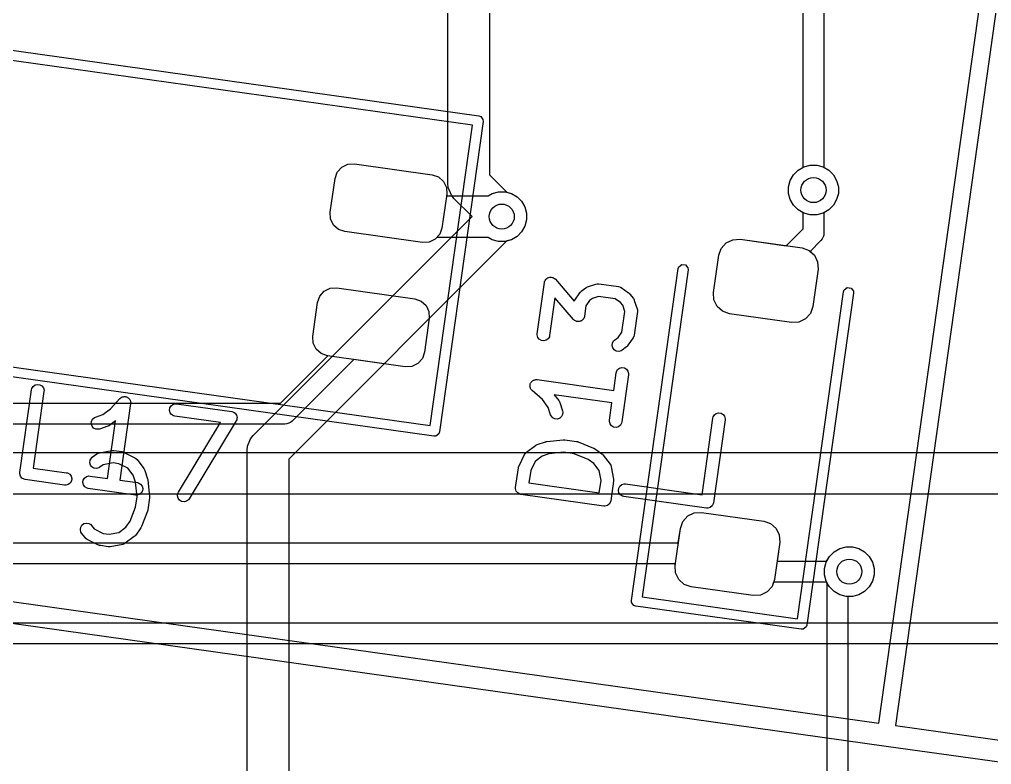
# Model space of a CAD drawing. Header units: millimetres. Extents: x 14 to 286, y -133 to -45.
# Drawn here: x 91.7 to 103.33, y -108.52 to -99.61 of the extents above; entities that cross this region are included whole.
import ezdxf

# ---------------------------------------------------------------- set-up
doc = ezdxf.new("R2010")
doc.units = ezdxf.units.MM
for name, color, linetype, true_color in [('B.Cu', 153, 'CONTINUOUS', 0x4d7fc4), ('B.Silkscreen', 31, 'CONTINUOUS', 0xe8b2a7), ('F.Cu', 13, 'CONTINUOUS', 0xc83434), ('F.Mask', 201, 'CONTINUOUS', 0xd864ff), ('F.Paste', 253, 'CONTINUOUS', 0xb4a09a), ('F.Silkscreen', 41, 'CONTINUOUS', 0xf2eda1), ('User.Drawings', 9, 'CONTINUOUS', 0xc2c2c2)]:
    doc.layers.add(name, color=color, linetype=linetype, true_color=true_color)

msp = doc.modelspace()

# ---------------------------------------------------------------- linework, layer by layer
at = {"layer": 'B.Cu', "linetype": 'CONTINUOUS'}
for p, q in [((97.325, -95.9429), (97.325, -101.468146)), ((96.825, -101.5717), (96.825, -96.046453)), ((101.3252, -96.5155), (101.3252, -101.378222)), ((101.0752, -101.378222), (101.0752, -96.567276)), ((100.962194, -101.466872), (101.017572, -101.411494)), ((101.017572, -101.411494), (101.0752, -101.378222)), ((101.3252, -101.378222), (101.382828, -101.411494)), ((101.382828, -101.411494), (101.438206, -101.466872)), ((97.325, -101.468146), (97.532328, -101.675475)), ((100.902767, -101.610342), (100.923036, -101.534695)), ((100.923036, -101.534695), (100.962194, -101.466872)), ((101.438206, -101.466872), (101.477364, -101.534695)), ((101.477364, -101.534695), (101.497633, -101.610342)), ((96.829804, -101.620473), (96.825, -101.5717)), ((96.867133, -101.710593), (96.829804, -101.620473)), ((100.902767, -101.688658), (100.902767, -101.610342)), ((101.497633, -101.610342), (101.497633, -101.688658)), ((96.867137, -101.710597), (96.867133, -101.710593)), ((96.898223, -101.748477), (96.867137, -101.710597)), ((97.116446, -101.9667), (96.898223, -101.748477)), ((97.532328, -101.675475), (97.584805, -101.689536)), ((97.584805, -101.689536), (97.652628, -101.728694)), ((97.652628, -101.728694), (97.708006, -101.784072)), ((100.923036, -101.764305), (100.902767, -101.688658)), ((100.962194, -101.832128), (100.923036, -101.764305)), ((101.477364, -101.764305), (101.438206, -101.832128)), ((101.497633, -101.688658), (101.477364, -101.764305)), ((97.708006, -101.784072), (97.747164, -101.851895)), ((97.747164, -101.851895), (97.767433, -101.927542)), ((101.017572, -101.887506), (100.962194, -101.832128)), ((101.085395, -101.926664), (101.017572, -101.887506)), ((101.382828, -101.887506), (101.315005, -101.926664)), ((101.438206, -101.832128), (101.382828, -101.887506)), ((94.495523, -104.587623), (97.116446, -101.9667)), ((97.767433, -102.005858), (97.747164, -102.081505)), ((97.767433, -101.927542), (97.767433, -102.005858)), ((101.161042, -101.946933), (101.085395, -101.926664)), ((101.239358, -101.946933), (101.161042, -101.946933)), ((101.315005, -101.926664), (101.239358, -101.946933)), ((97.747164, -102.081505), (97.708006, -102.149328)), ((97.652628, -102.204706), (97.584805, -102.243864)), ((97.708006, -102.149328), (97.652628, -102.204706)), ((97.532328, -102.257924), (94.9223, -104.867953)), ((97.584805, -102.243864), (97.532328, -102.257924)), ((94.427104, -104.715627), (94.464433, -104.625507)), ((94.464433, -104.625507), (94.464437, -104.625502)), ((94.464437, -104.625502), (94.495523, -104.587623)), ((94.4223, -104.7644), (94.427104, -104.715627)), ((94.4223, -112.9512), (94.4223, -104.7644)), ((94.9223, -104.867953), (94.9223, -112.847646)), ((101.446472, -105.977394), (101.514295, -105.938236)), ((101.514295, -105.938236), (101.589942, -105.917967)), ((101.589942, -105.917967), (101.668258, -105.917967)), ((101.668258, -105.917967), (101.743905, -105.938236)), ((101.743905, -105.938236), (101.811728, -105.977394)), ((101.351936, -106.100595), (101.391094, -106.032772)), ((101.391094, -106.032772), (101.446472, -105.977394)), ((101.811728, -105.977394), (101.867106, -106.032772)), ((101.867106, -106.032772), (101.906264, -106.100595)), ((101.331667, -106.176242), (101.351936, -106.100595)), ((101.331667, -106.254558), (101.331667, -106.176242)), ((101.906264, -106.100595), (101.926533, -106.176242)), ((101.926533, -106.176242), (101.926533, -106.254558)), ((101.351936, -106.330205), (101.331667, -106.254558)), ((101.926533, -106.254558), (101.906264, -106.330205)), ((101.363523, -106.350274), (101.351936, -106.330205)), ((101.3629, -106.3566), (101.363523, -106.350274)), ((101.3629, -109.860022), (101.3629, -106.3566)), ((101.867106, -106.398028), (101.811728, -106.453406)), ((101.906264, -106.330205), (101.867106, -106.398028)), ((101.668258, -106.512833), (101.6129, -106.512833)), ((101.6129, -106.512833), (101.6129, -109.860022)), ((101.743905, -106.492564), (101.668258, -106.512833)), ((101.811728, -106.453406), (101.743905, -106.492564))]:
    msp.add_line(p, q, dxfattribs=at)
at = {"layer": 'B.Cu'}
for centre in [(101.2002, -101.6495), (97.47, -101.9667), (101.6291, -106.2154)]:
    msp.add_circle(centre, 0.15, dxfattribs=at)
at = {"layer": 'B.Silkscreen', "linetype": 'CONTINUOUS'}
for p, q in [((92.62427, -104.806877), (92.636823, -104.799222)), ((92.636823, -104.799222), (92.639432, -104.798547)), ((92.639432, -104.798547), (92.641693, -104.797083)), ((92.641693, -104.797083), (92.655822, -104.793015)), ((92.655822, -104.793015), (92.803916, -104.765741)), ((92.803916, -104.765741), (92.81133, -104.765117)), ((92.81133, -104.765117), (92.813248, -104.764621)), ((92.813248, -104.764621), (92.81591, -104.764731)), ((92.81591, -104.764731), (92.818567, -104.764508)), ((92.818567, -104.764508), (92.820505, -104.764922)), ((92.820505, -104.764922), (92.827938, -104.765231)), ((92.827938, -104.765231), (92.922249, -104.778486)), ((92.922249, -104.778486), (92.929478, -104.780238)), ((92.929478, -104.780238), (92.931456, -104.780374)), ((92.931456, -104.780374), (92.933948, -104.781321)), ((92.933948, -104.781321), (92.936538, -104.781949)), ((92.936538, -104.781949), (92.938245, -104.782954)), ((92.938245, -104.782954), (92.945199, -104.785598)), ((92.945199, -104.785598), (93.080039, -104.852635)), ((92.540744, -104.911554), (92.544816, -104.882576)), ((92.54807, -104.939886), (92.540744, -104.911554)), ((92.544816, -104.882576), (92.559669, -104.857362)), ((92.559669, -104.857362), (92.570487, -104.847405)), ((92.570487, -104.847405), (92.62427, -104.806877)), ((92.819113, -104.915464), (92.700401, -104.937328)), ((92.889321, -104.925332), (92.819113, -104.915464)), ((93.080039, -104.852635), (93.0925, -104.860439)), ((93.0925, -104.860439), (93.094271, -104.862471)), ((93.094271, -104.862471), (93.096592, -104.863839)), ((93.096592, -104.863839), (93.106549, -104.874657)), ((93.106549, -104.874657), (93.187605, -104.982223)), ((92.565682, -104.963257), (92.54807, -104.939886)), ((92.590896, -104.97811), (92.565682, -104.963257)), ((92.619874, -104.982182), (92.590896, -104.97811)), ((92.648206, -104.974856), (92.619874, -104.982182)), ((92.660759, -104.967201), (92.648206, -104.974856)), ((92.700401, -104.937328), (92.660759, -104.967201)), ((92.997407, -104.979068), (92.889321, -104.925332)), ((93.060485, -105.062775), (92.997407, -104.979068)), ((93.187605, -104.982223), (93.191479, -104.988575)), ((93.191479, -104.988575), (93.19278, -104.990069)), ((93.19278, -104.990069), (93.193871, -104.992499)), ((93.193871, -104.992499), (93.19526, -104.994776)), ((93.19526, -104.994776), (93.195756, -104.996694)), ((93.195756, -104.996694), (93.198804, -105.00348)), ((93.198804, -105.00348), (93.232705, -105.104418)), ((93.087889, -105.144371), (93.060485, -105.062775)), ((93.1067, -105.322251), (93.087889, -105.144371)), ((93.232705, -105.104418), (93.232962, -105.105536)), ((93.232962, -105.105536), (93.23322, -105.106011)), ((93.23322, -105.106011), (93.234533, -105.112377)), ((93.234533, -105.112377), (93.235998, -105.118748)), ((93.235998, -105.118748), (93.23596, -105.119289)), ((93.23596, -105.119289), (93.236192, -105.12041)), ((93.236192, -105.12041), (93.256839, -105.31566)), ((93.089387, -105.445433), (93.1067, -105.322251)), ((93.256525, -105.333985), (93.236643, -105.475452)), ((93.256631, -105.331425), (93.256525, -105.333985)), ((93.256945, -105.330363), (93.256631, -105.331425)), ((93.256839, -105.31566), (93.256857, -105.318225)), ((93.256857, -105.318225), (93.257134, -105.319295)), ((93.257134, -105.319295), (93.256905, -105.324818)), ((93.256905, -105.324818), (93.256945, -105.330363)), ((93.022274, -105.61124), (93.089387, -105.445433)), ((93.231894, -105.493154), (93.158229, -105.675149)), ((93.232618, -105.490694), (93.231894, -105.493154)), ((93.23318, -105.489741), (93.232618, -105.490694)), ((93.234484, -105.484359), (93.23318, -105.489741)), ((93.236048, -105.47905), (93.234484, -105.484359)), ((93.236643, -105.475452), (93.236039, -105.477944)), ((93.236039, -105.477944), (93.236048, -105.47905)), ((92.97344, -105.682121), (93.022274, -105.61124)), ((92.42808, -105.7132), (92.432152, -105.684222)), ((92.435406, -105.741532), (92.42808, -105.7132)), ((92.432152, -105.684222), (92.447005, -105.659008)), ((92.447005, -105.659008), (92.470376, -105.641396)), ((92.470376, -105.641396), (92.498708, -105.63407)), ((92.498708, -105.63407), (92.527686, -105.638142)), ((92.527686, -105.638142), (92.5529, -105.652995)), ((92.5529, -105.652995), (92.562857, -105.663813)), ((92.562857, -105.663813), (92.59273, -105.703456)), ((92.59273, -105.703456), (92.700816, -105.757192)), ((92.889736, -105.745196), (92.97344, -105.682121)), ((93.150469, -105.68956), (93.090059, -105.777244)), ((93.151024, -105.688556), (93.150469, -105.68956)), ((93.151403, -105.688171), (93.151024, -105.688556)), ((93.154425, -105.682404), (93.151403, -105.688171)), ((93.157584, -105.676693), (93.154425, -105.682404)), ((93.157697, -105.676163), (93.157584, -105.676693)), ((93.158229, -105.675149), (93.157697, -105.676163)), ((92.443061, -105.754085), (92.435406, -105.741532)), ((92.483589, -105.807868), (92.443061, -105.754085)), ((92.493545, -105.818686), (92.483589, -105.807868)), ((92.495867, -105.820054), (92.493545, -105.818686)), ((92.497638, -105.822086), (92.495867, -105.820054)), ((92.510099, -105.82989), (92.497638, -105.822086)), ((92.644939, -105.896927), (92.510099, -105.82989)), ((92.700816, -105.757192), (92.771022, -105.767059)), ((92.771022, -105.767059), (92.889736, -105.745196)), ((93.073434, -105.794591), (92.965868, -105.875648)), ((93.078909, -105.789551), (93.073434, -105.794591)), ((93.080571, -105.788475), (93.078909, -105.789551)), ((93.082291, -105.786438), (93.080571, -105.788475)), ((93.084252, -105.784634), (93.082291, -105.786438)), ((93.085256, -105.782928), (93.084252, -105.784634)), ((93.090059, -105.777244), (93.085256, -105.782928)), ((92.651892, -105.89957), (92.644939, -105.896927)), ((92.6536, -105.900576), (92.651892, -105.89957)), ((92.656189, -105.901203), (92.6536, -105.900576)), ((92.658682, -105.902151), (92.656189, -105.901203)), ((92.66066, -105.902287), (92.658682, -105.902151)), ((92.667889, -105.904039), (92.66066, -105.902287)), ((92.7622, -105.917294), (92.667889, -105.904039)), ((92.769632, -105.917602), (92.7622, -105.917294)), ((92.771571, -105.918017), (92.769632, -105.917602)), ((92.774227, -105.917793), (92.771571, -105.918017)), ((92.77689, -105.917904), (92.774227, -105.917793)), ((92.778807, -105.917407), (92.77689, -105.917904)), ((92.786222, -105.916784), (92.778807, -105.917407)), ((92.934317, -105.889509), (92.786222, -105.916784)), ((92.948446, -105.885442), (92.934317, -105.889509)), ((92.950706, -105.883977), (92.948446, -105.885442)), ((92.953315, -105.883303), (92.950706, -105.883977)), ((92.965868, -105.875648), (92.953315, -105.883303))]:
    msp.add_line(p, q, dxfattribs=at)
at = {"layer": 'F.Cu', "linetype": 'CONTINUOUS'}
for p, q in [((95.501531, -101.434084), (95.554792, -101.374409)), ((95.554792, -101.374409), (95.626837, -101.33966)), ((95.626837, -101.33966), (95.706695, -101.335125)), ((95.706695, -101.335125), (96.637547, -101.465947)), ((100.962194, -101.466872), (101.017572, -101.411494)), ((101.017572, -101.411494), (101.085395, -101.372336)), ((101.085395, -101.372336), (101.161042, -101.352067)), ((101.161042, -101.352067), (101.239358, -101.352067)), ((101.239358, -101.352067), (101.315005, -101.372336)), ((101.315005, -101.372336), (101.382828, -101.411494)), ((101.382828, -101.411494), (101.438206, -101.466872)), ((95.418099, -101.915609), (95.47516, -101.509599)), ((95.47516, -101.509599), (95.501531, -101.434084)), ((96.637547, -101.465947), (96.713062, -101.492319)), ((96.713062, -101.492319), (96.772737, -101.54558)), ((96.772737, -101.54558), (96.807486, -101.617625)), ((100.902767, -101.610342), (100.923036, -101.534695)), ((100.923036, -101.534695), (100.962194, -101.466872)), ((101.438206, -101.466872), (101.477364, -101.534695)), ((101.477364, -101.534695), (101.497633, -101.610342)), ((96.807486, -101.617625), (96.812021, -101.697483)), ((100.902767, -101.688658), (100.902767, -101.610342)), ((101.497633, -101.610342), (101.497633, -101.688658)), ((96.812021, -101.697483), (96.80932, -101.7167)), ((96.80932, -101.7167), (97.308146, -101.7167)), ((97.308146, -101.7167), (97.355195, -101.689536)), ((97.355195, -101.689536), (97.430842, -101.669267)), ((97.430842, -101.669267), (97.509158, -101.669267)), ((97.509158, -101.669267), (97.584805, -101.689536)), ((97.584805, -101.689536), (97.652628, -101.728694)), ((97.652628, -101.728694), (97.708006, -101.784072)), ((100.923036, -101.764305), (100.902767, -101.688658)), ((100.962194, -101.832128), (100.923036, -101.764305)), ((101.477364, -101.764305), (101.438206, -101.832128)), ((101.497633, -101.688658), (101.477364, -101.764305)), ((97.708006, -101.784072), (97.747164, -101.851895)), ((97.747164, -101.851895), (97.767433, -101.927542)), ((101.017572, -101.887506), (100.962194, -101.832128)), ((101.0752, -101.920777), (101.017572, -101.887506)), ((101.382828, -101.887506), (101.3252, -101.920777)), ((101.438206, -101.832128), (101.382828, -101.887506)), ((95.422634, -101.995467), (95.418099, -101.915609)), ((95.457383, -102.067512), (95.422634, -101.995467)), ((97.767433, -102.005858), (97.747164, -102.081505)), ((97.767433, -101.927542), (97.767433, -102.005858)), ((101.0752, -102.113723), (101.0752, -101.920777)), ((101.3252, -101.920777), (101.3252, -102.1655)), ((95.517058, -102.120773), (95.457383, -102.067512)), ((95.592573, -102.147145), (95.517058, -102.120773)), ((97.747164, -102.081505), (97.708006, -102.149328)), ((100.873074, -102.315848), (101.0752, -102.113723)), ((96.523425, -102.277967), (95.592573, -102.147145)), ((96.675328, -102.238683), (96.603283, -102.273432)), ((96.694948, -102.2167), (96.675328, -102.238683)), ((97.308146, -102.2167), (96.694948, -102.2167)), ((97.355195, -102.243864), (97.308146, -102.2167)), ((97.652628, -102.204706), (97.584805, -102.243864)), ((97.708006, -102.149328), (97.652628, -102.204706)), ((100.154191, -102.281365), (100.233264, -102.243224)), ((100.233264, -102.243224), (100.320913, -102.238247)), ((100.320913, -102.238247), (100.873074, -102.315848)), ((101.304133, -102.234947), (101.288588, -102.253889)), ((101.304134, -102.234946), (101.304133, -102.234947)), ((101.318777, -102.199594), (101.304134, -102.234946)), ((101.322798, -102.189887), (101.318777, -102.199594)), ((101.3252, -102.1655), (101.322798, -102.189886)), ((101.322798, -102.189886), (101.322798, -102.189887)), ((96.603283, -102.273432), (96.523425, -102.277967)), ((97.430842, -102.264133), (97.355195, -102.243864)), ((97.509158, -102.264133), (97.430842, -102.264133)), ((97.584805, -102.243864), (97.509158, -102.264133)), ((100.066789, -102.429744), (100.095733, -102.346861)), ((100.095733, -102.346861), (100.154191, -102.281365)), ((101.288588, -102.253889), (101.159394, -102.383082)), ((100.004161, -102.875364), (100.066789, -102.429744)), ((101.159394, -102.383082), (101.211993, -102.430029)), ((101.211993, -102.430029), (101.250134, -102.509102)), ((101.250134, -102.509102), (101.255111, -102.596752)), ((101.255111, -102.596752), (101.192483, -103.042372)), ((95.346033, -102.859811), (95.418078, -102.825062)), ((95.418078, -102.825062), (95.497936, -102.820527)), ((95.497936, -102.820527), (96.428788, -102.951349)), ((95.266401, -102.995001), (95.292772, -102.919486)), ((95.292772, -102.919486), (95.346033, -102.859811)), ((100.009138, -102.963014), (100.004161, -102.875364)), ((95.20934, -103.401011), (95.266401, -102.995001)), ((96.428788, -102.951349), (96.504303, -102.977721)), ((96.504303, -102.977721), (96.563978, -103.030982)), ((96.563978, -103.030982), (96.598727, -103.103027)), ((100.047279, -103.042087), (100.009138, -102.963014)), ((100.112775, -103.100545), (100.047279, -103.042087)), ((101.192483, -103.042372), (101.163539, -103.125255)), ((96.598727, -103.103027), (96.603262, -103.182885)), ((100.195658, -103.129489), (100.112775, -103.100545)), ((100.938359, -103.233869), (100.195658, -103.129489)), ((101.163539, -103.125255), (101.105081, -103.190751)), ((96.603262, -103.182885), (96.546201, -103.588895)), ((101.026008, -103.228892), (100.938359, -103.233869)), ((101.105081, -103.190751), (101.026008, -103.228892)), ((95.213875, -103.480869), (95.20934, -103.401011)), ((95.248624, -103.552914), (95.213875, -103.480869)), ((94.820824, -104.2006), (95.388252, -103.63317)), ((95.308299, -103.606175), (95.248624, -103.552914)), ((95.383814, -103.632547), (95.308299, -103.606175)), ((95.388252, -103.63317), (95.383814, -103.632547)), ((96.546201, -103.588895), (96.51983, -103.66441)), ((95.69824, -103.676736), (94.960988, -104.413988)), ((96.314666, -103.763369), (95.69824, -103.676736)), ((96.466569, -103.724085), (96.394524, -103.758834)), ((96.51983, -103.66441), (96.466569, -103.724085)), ((96.394524, -103.758834), (96.314666, -103.763369)), ((89.121376, -104.2006), (94.820824, -104.2006)), ((94.8726, -104.4506), (89.0696, -104.4506)), ((94.896986, -104.448198), (94.8726, -104.4506)), ((94.896987, -104.448198), (94.896986, -104.448198)), ((94.910184, -104.442731), (94.896987, -104.448198)), ((94.942046, -104.429534), (94.910184, -104.442731)), ((94.942051, -104.429528), (94.942046, -104.429534)), ((94.960988, -104.413988), (94.942051, -104.429528)), ((87.9016, -104.7898), (108.797246, -104.7898)), ((108.686333, -105.2898), (88.005153, -105.2898)), ((99.607517, -105.697628), (99.636461, -105.614745)), ((99.636461, -105.614745), (99.694919, -105.549249)), ((99.694919, -105.549249), (99.773992, -105.511108)), ((99.773992, -105.511108), (99.861641, -105.506131)), ((99.861641, -105.506131), (100.604342, -105.610511)), ((100.604342, -105.610511), (100.687225, -105.639455)), ((99.582982, -105.8722), (99.607517, -105.697628)), ((100.687225, -105.639455), (100.752721, -105.697913)), ((100.752721, -105.697913), (100.790862, -105.776986)), ((100.790862, -105.776986), (100.795839, -105.864636)), ((89.190478, -105.8722), (99.582982, -105.8722)), ((100.795839, -105.864636), (100.76411, -106.0904)), ((101.446472, -105.977394), (101.514295, -105.938236)), ((101.514295, -105.938236), (101.589942, -105.917967)), ((101.589942, -105.917967), (101.668258, -105.917967)), ((101.668258, -105.917967), (101.743905, -105.938236)), ((101.743905, -105.938236), (101.811728, -105.977394)), ((101.357822, -106.0904), (101.391094, -106.032772)), ((101.391094, -106.032772), (101.446472, -105.977394)), ((101.811728, -105.977394), (101.867106, -106.032772)), ((101.867106, -106.032772), (101.906264, -106.100595)), ((99.547847, -106.1222), (89.190478, -106.1222)), ((99.544889, -106.143248), (99.547847, -106.1222)), ((99.549866, -106.230898), (99.544889, -106.143248)), ((100.76411, -106.0904), (101.357822, -106.0904)), ((101.906264, -106.100595), (101.926533, -106.176242)), ((101.926533, -106.176242), (101.926533, -106.254558)), ((99.588007, -106.309971), (99.549866, -106.230898)), ((99.653503, -106.368429), (99.588007, -106.309971)), ((101.926533, -106.254558), (101.906264, -106.330205)), ((99.736386, -106.397373), (99.653503, -106.368429)), ((100.479087, -106.501753), (99.736386, -106.397373)), ((100.704267, -106.393139), (100.645809, -106.458635)), ((100.722684, -106.3404), (100.704267, -106.393139)), ((101.357822, -106.3404), (100.722684, -106.3404)), ((101.391094, -106.398028), (101.357822, -106.3404)), ((101.446472, -106.453406), (101.391094, -106.398028)), ((101.867106, -106.398028), (101.811728, -106.453406)), ((101.906264, -106.330205), (101.867106, -106.398028)), ((100.566736, -106.496776), (100.479087, -106.501753)), ((100.645809, -106.458635), (100.566736, -106.496776)), ((101.514295, -106.492564), (101.446472, -106.453406)), ((101.589942, -106.512833), (101.514295, -106.492564)), ((101.668258, -106.512833), (101.589942, -106.512833)), ((101.743905, -106.492564), (101.668258, -106.512833)), ((101.811728, -106.453406), (101.743905, -106.492564)), ((88.9088, -106.8282), (113.727024, -106.8282)), ((113.7788, -107.0782), (88.960577, -107.0782))]:
    msp.add_line(p, q, dxfattribs=at)
at = {"layer": 'F.Cu'}
for centre in [(101.2002, -101.6495), (97.47, -101.9667), (101.6291, -106.2154)]:
    msp.add_circle(centre, 0.15, dxfattribs=at)
at = {"layer": 'F.Mask', "linetype": 'CONTINUOUS'}
for p, q in [((95.501531, -101.434084), (95.554792, -101.374409)), ((95.554792, -101.374409), (95.626837, -101.33966)), ((95.626837, -101.33966), (95.706695, -101.335125)), ((95.706695, -101.335125), (96.637547, -101.465947)), ((95.418099, -101.915609), (95.47516, -101.509599)), ((95.47516, -101.509599), (95.501531, -101.434084)), ((96.637547, -101.465947), (96.713062, -101.492319)), ((96.713062, -101.492319), (96.772737, -101.54558)), ((96.772737, -101.54558), (96.807486, -101.617625)), ((96.807486, -101.617625), (96.812021, -101.697483)), ((96.812021, -101.697483), (96.75496, -102.103493)), ((95.422634, -101.995467), (95.418099, -101.915609)), ((95.457383, -102.067512), (95.422634, -101.995467)), ((95.517058, -102.120773), (95.457383, -102.067512)), ((95.592573, -102.147145), (95.517058, -102.120773)), ((96.75496, -102.103493), (96.728589, -102.179008)), ((96.523425, -102.277967), (95.592573, -102.147145)), ((96.675328, -102.238683), (96.603283, -102.273432)), ((96.728589, -102.179008), (96.675328, -102.238683)), ((100.154191, -102.281365), (100.233264, -102.243224)), ((100.233264, -102.243224), (100.320913, -102.238247)), ((100.320913, -102.238247), (101.063614, -102.342627)), ((96.603283, -102.273432), (96.523425, -102.277967)), ((100.066789, -102.429744), (100.095733, -102.346861)), ((100.095733, -102.346861), (100.154191, -102.281365)), ((101.063614, -102.342627), (101.146497, -102.371571)), ((100.004161, -102.875364), (100.066789, -102.429744)), ((101.146497, -102.371571), (101.211993, -102.430029)), ((101.211993, -102.430029), (101.250134, -102.509102)), ((101.250134, -102.509102), (101.255111, -102.596752)), ((101.255111, -102.596752), (101.192483, -103.042372)), ((95.346033, -102.859811), (95.418078, -102.825062)), ((95.418078, -102.825062), (95.497936, -102.820527)), ((95.497936, -102.820527), (96.428788, -102.951349)), ((95.266401, -102.995001), (95.292772, -102.919486)), ((95.292772, -102.919486), (95.346033, -102.859811)), ((100.009138, -102.963014), (100.004161, -102.875364)), ((95.20934, -103.401011), (95.266401, -102.995001)), ((96.428788, -102.951349), (96.504303, -102.977721)), ((96.504303, -102.977721), (96.563978, -103.030982)), ((96.563978, -103.030982), (96.598727, -103.103027)), ((100.047279, -103.042087), (100.009138, -102.963014)), ((100.112775, -103.100545), (100.047279, -103.042087)), ((101.192483, -103.042372), (101.163539, -103.125255)), ((96.598727, -103.103027), (96.603262, -103.182885)), ((100.195658, -103.129489), (100.112775, -103.100545)), ((100.938359, -103.233869), (100.195658, -103.129489)), ((101.163539, -103.125255), (101.105081, -103.190751)), ((96.603262, -103.182885), (96.546201, -103.588895)), ((101.026008, -103.228892), (100.938359, -103.233869)), ((101.105081, -103.190751), (101.026008, -103.228892)), ((95.213875, -103.480869), (95.20934, -103.401011)), ((95.248624, -103.552914), (95.213875, -103.480869)), ((95.308299, -103.606175), (95.248624, -103.552914)), ((95.383814, -103.632547), (95.308299, -103.606175)), ((96.314666, -103.763369), (95.383814, -103.632547)), ((96.546201, -103.588895), (96.51983, -103.66441)), ((96.466569, -103.724085), (96.394524, -103.758834)), ((96.51983, -103.66441), (96.466569, -103.724085)), ((96.394524, -103.758834), (96.314666, -103.763369)), ((99.607517, -105.697628), (99.636461, -105.614745)), ((99.636461, -105.614745), (99.694919, -105.549249)), ((99.694919, -105.549249), (99.773992, -105.511108)), ((99.773992, -105.511108), (99.861641, -105.506131)), ((99.861641, -105.506131), (100.604342, -105.610511)), ((100.604342, -105.610511), (100.687225, -105.639455)), ((99.544889, -106.143248), (99.607517, -105.697628)), ((100.687225, -105.639455), (100.752721, -105.697913)), ((100.752721, -105.697913), (100.790862, -105.776986)), ((100.790862, -105.776986), (100.795839, -105.864636)), ((100.795839, -105.864636), (100.733211, -106.310256)), ((99.549866, -106.230898), (99.544889, -106.143248)), ((99.588007, -106.309971), (99.549866, -106.230898)), ((99.653503, -106.368429), (99.588007, -106.309971)), ((100.733211, -106.310256), (100.704267, -106.393139)), ((99.736386, -106.397373), (99.653503, -106.368429)), ((100.479087, -106.501753), (99.736386, -106.397373)), ((100.704267, -106.393139), (100.645809, -106.458635)), ((100.566736, -106.496776), (100.479087, -106.501753)), ((100.645809, -106.458635), (100.566736, -106.496776))]:
    msp.add_line(p, q, dxfattribs=at)
at = {"layer": 'F.Paste', "linetype": 'CONTINUOUS'}
for p, q in [((95.501531, -101.434084), (95.554792, -101.374409)), ((95.554792, -101.374409), (95.626837, -101.33966)), ((95.626837, -101.33966), (95.706695, -101.335125)), ((95.706695, -101.335125), (96.637547, -101.465947)), ((95.418099, -101.915609), (95.47516, -101.509599)), ((95.47516, -101.509599), (95.501531, -101.434084)), ((96.637547, -101.465947), (96.713062, -101.492319)), ((96.713062, -101.492319), (96.772737, -101.54558)), ((96.772737, -101.54558), (96.807486, -101.617625)), ((96.807486, -101.617625), (96.812021, -101.697483)), ((96.812021, -101.697483), (96.75496, -102.103493)), ((95.422634, -101.995467), (95.418099, -101.915609)), ((95.457383, -102.067512), (95.422634, -101.995467)), ((95.517058, -102.120773), (95.457383, -102.067512)), ((95.592573, -102.147145), (95.517058, -102.120773)), ((96.75496, -102.103493), (96.728589, -102.179008)), ((96.523425, -102.277967), (95.592573, -102.147145)), ((96.675328, -102.238683), (96.603283, -102.273432)), ((96.728589, -102.179008), (96.675328, -102.238683)), ((100.154191, -102.281365), (100.233264, -102.243224)), ((100.233264, -102.243224), (100.320913, -102.238247)), ((100.320913, -102.238247), (101.063614, -102.342627)), ((96.603283, -102.273432), (96.523425, -102.277967)), ((100.066789, -102.429744), (100.095733, -102.346861)), ((100.095733, -102.346861), (100.154191, -102.281365)), ((101.063614, -102.342627), (101.146497, -102.371571)), ((100.004161, -102.875364), (100.066789, -102.429744)), ((101.146497, -102.371571), (101.211993, -102.430029)), ((101.211993, -102.430029), (101.250134, -102.509102)), ((101.250134, -102.509102), (101.255111, -102.596752)), ((101.255111, -102.596752), (101.192483, -103.042372)), ((95.346033, -102.859811), (95.418078, -102.825062)), ((95.418078, -102.825062), (95.497936, -102.820527)), ((95.497936, -102.820527), (96.428788, -102.951349)), ((95.266401, -102.995001), (95.292772, -102.919486)), ((95.292772, -102.919486), (95.346033, -102.859811)), ((100.009138, -102.963014), (100.004161, -102.875364)), ((95.20934, -103.401011), (95.266401, -102.995001)), ((96.428788, -102.951349), (96.504303, -102.977721)), ((96.504303, -102.977721), (96.563978, -103.030982)), ((96.563978, -103.030982), (96.598727, -103.103027)), ((100.047279, -103.042087), (100.009138, -102.963014)), ((100.112775, -103.100545), (100.047279, -103.042087)), ((101.192483, -103.042372), (101.163539, -103.125255)), ((96.598727, -103.103027), (96.603262, -103.182885)), ((100.195658, -103.129489), (100.112775, -103.100545)), ((100.938359, -103.233869), (100.195658, -103.129489)), ((101.163539, -103.125255), (101.105081, -103.190751)), ((96.603262, -103.182885), (96.546201, -103.588895)), ((101.026008, -103.228892), (100.938359, -103.233869)), ((101.105081, -103.190751), (101.026008, -103.228892)), ((95.213875, -103.480869), (95.20934, -103.401011)), ((95.248624, -103.552914), (95.213875, -103.480869)), ((95.308299, -103.606175), (95.248624, -103.552914)), ((95.383814, -103.632547), (95.308299, -103.606175)), ((96.314666, -103.763369), (95.383814, -103.632547)), ((96.546201, -103.588895), (96.51983, -103.66441)), ((96.466569, -103.724085), (96.394524, -103.758834)), ((96.51983, -103.66441), (96.466569, -103.724085)), ((96.394524, -103.758834), (96.314666, -103.763369)), ((99.607517, -105.697628), (99.636461, -105.614745)), ((99.636461, -105.614745), (99.694919, -105.549249)), ((99.694919, -105.549249), (99.773992, -105.511108)), ((99.773992, -105.511108), (99.861641, -105.506131)), ((99.861641, -105.506131), (100.604342, -105.610511)), ((100.604342, -105.610511), (100.687225, -105.639455)), ((99.544889, -106.143248), (99.607517, -105.697628)), ((100.687225, -105.639455), (100.752721, -105.697913)), ((100.752721, -105.697913), (100.790862, -105.776986)), ((100.790862, -105.776986), (100.795839, -105.864636)), ((100.795839, -105.864636), (100.733211, -106.310256)), ((99.549866, -106.230898), (99.544889, -106.143248)), ((99.588007, -106.309971), (99.549866, -106.230898)), ((99.653503, -106.368429), (99.588007, -106.309971)), ((100.733211, -106.310256), (100.704267, -106.393139)), ((99.736386, -106.397373), (99.653503, -106.368429)), ((100.479087, -106.501753), (99.736386, -106.397373)), ((100.704267, -106.393139), (100.645809, -106.458635)), ((100.566736, -106.496776), (100.479087, -106.501753)), ((100.645809, -106.458635), (100.566736, -106.496776))]:
    msp.add_line(p, q, dxfattribs=at)
at = {"layer": 'F.Silkscreen', "linetype": 'CONTINUOUS'}
for p, q in [((89.967021, -99.74585), (97.195978, -100.761813)), ((97.119861, -100.872294), (90.009736, -99.873032)), ((97.247044, -100.829579), (96.725145, -104.543084)), ((97.195978, -100.761813), (97.21808, -100.769531)), ((97.21808, -100.769531), (97.245717, -100.806206)), ((97.245717, -100.806206), (97.247044, -100.829579)), ((96.614663, -104.466967), (97.119861, -100.872294)), ((99.021867, -106.559512), (99.579953, -102.588535)), ((99.579953, -102.588535), (99.587671, -102.566433)), ((99.587671, -102.566433), (99.624346, -102.538796)), ((99.624346, -102.538796), (99.669821, -102.545187)), ((99.669821, -102.545187), (99.697458, -102.581863)), ((99.697458, -102.581863), (99.698785, -102.605236)), ((98.008979, -102.708887), (98.018206, -102.700919)), ((98.018206, -102.700919), (98.020609, -102.700123)), ((98.020609, -102.700123), (98.022627, -102.698603)), ((98.022627, -102.698603), (98.034412, -102.695555)), ((98.034412, -102.695555), (98.045988, -102.691724)), ((98.045988, -102.691724), (98.048512, -102.691908)), ((98.048512, -102.691908), (98.050959, -102.691276)), ((98.050959, -102.691276), (98.06301, -102.692969)), ((98.06301, -102.692969), (98.075173, -102.69386)), ((98.075173, -102.69386), (98.077435, -102.694997)), ((98.077435, -102.694997), (98.079938, -102.695349)), ((98.079938, -102.695349), (98.090425, -102.701526)), ((98.090425, -102.701526), (98.101319, -102.707002)), ((98.101319, -102.707002), (98.103919, -102.709474)), ((99.698785, -102.605236), (99.149049, -106.516796)), ((97.894787, -103.36874), (97.980941, -102.755718)), ((97.980941, -102.755718), (97.982771, -102.748163)), ((97.982771, -102.748163), (97.982916, -102.746193)), ((97.982916, -102.746193), (97.983559, -102.744912)), ((97.983559, -102.744912), (97.984404, -102.741428)), ((97.984404, -102.741428), (97.990585, -102.730934)), ((97.990585, -102.730934), (97.996058, -102.720047)), ((97.996058, -102.720047), (97.997973, -102.718392)), ((97.997973, -102.718392), (97.999257, -102.716214)), ((97.999257, -102.716214), (98.008979, -102.708887)), ((98.103919, -102.709474), (98.105152, -102.710201)), ((98.105152, -102.710201), (98.106338, -102.711775)), ((98.106338, -102.711775), (98.111974, -102.717135)), ((98.111974, -102.717135), (98.337181, -102.977911)), ((98.421221, -102.860214), (98.475004, -102.819686)), ((98.475004, -102.819686), (98.481357, -102.815811)), ((98.481357, -102.815811), (98.482849, -102.814512)), ((98.482849, -102.814512), (98.485277, -102.813421)), ((98.485277, -102.813421), (98.487557, -102.812031)), ((98.487557, -102.812031), (98.489477, -102.811534)), ((98.489477, -102.811534), (98.496261, -102.808487)), ((98.496261, -102.808487), (98.5972, -102.774585)), ((98.5972, -102.774585), (98.611529, -102.771292)), ((98.611529, -102.771292), (98.614217, -102.771476)), ((98.614217, -102.771476), (98.616827, -102.770802)), ((98.616827, -102.770802), (98.631517, -102.771412)), ((98.631517, -102.771412), (98.867295, -102.804549)), ((98.867295, -102.804549), (98.881584, -102.808012)), ((98.881584, -102.808012), (98.883906, -102.809379)), ((98.883906, -102.809379), (98.886541, -102.809943)), ((98.886541, -102.809943), (98.899408, -102.817058)), ((98.899408, -102.817058), (98.987091, -102.877468)), ((101.568206, -102.844779), (101.604881, -102.817142)), ((101.604881, -102.817142), (101.650356, -102.823533)), ((101.650356, -102.823533), (101.677993, -102.860208)), ((98.106478, -102.940267), (98.043327, -103.389616)), ((98.329303, -103.198284), (98.106478, -102.940267)), ((98.344186, -102.965245), (98.404596, -102.877562)), ((98.404596, -102.877562), (98.409398, -102.871876)), ((98.409398, -102.871876), (98.410403, -102.870171)), ((98.410403, -102.870171), (98.41236, -102.868369)), ((98.41236, -102.868369), (98.414083, -102.86633)), ((98.414083, -102.86633), (98.415747, -102.865251)), ((98.415747, -102.865251), (98.421221, -102.860214)), ((98.628174, -102.922416), (98.555556, -102.946805)), ((98.828885, -102.950624), (98.628174, -102.922416)), ((98.987091, -102.877468), (98.992776, -102.88227)), ((98.992776, -102.88227), (98.994482, -102.883275)), ((98.994482, -102.883275), (98.996283, -102.885232)), ((98.996283, -102.885232), (98.998323, -102.886955)), ((98.998323, -102.886955), (98.999401, -102.888619)), ((98.999401, -102.888619), (99.004439, -102.894093)), ((99.004439, -102.894093), (99.044967, -102.947876)), ((101.010754, -106.778439), (101.560488, -102.866881)), ((101.67932, -102.883581), (101.121236, -106.854556)), ((101.560488, -102.866881), (101.568206, -102.844779)), ((101.677993, -102.860208), (101.67932, -102.883581)), ((98.337181, -102.977911), (98.344186, -102.965245)), ((98.477752, -103.035767), (98.460335, -103.159701)), ((98.521212, -102.972685), (98.477752, -103.035767)), ((98.555556, -102.946805), (98.521212, -102.972685)), ((98.891967, -102.994084), (98.828885, -102.950624)), ((98.917847, -103.028429), (98.891967, -102.994084)), ((98.942236, -103.101046), (98.917847, -103.028429)), ((99.044967, -102.947876), (99.048841, -102.954228)), ((99.048841, -102.954228), (99.050142, -102.955722)), ((99.050142, -102.955722), (99.051233, -102.958151)), ((99.051233, -102.958151), (99.052622, -102.960429)), ((99.052622, -102.960429), (99.053118, -102.962348)), ((99.053118, -102.962348), (99.056166, -102.969134)), ((99.056166, -102.969134), (99.090067, -103.070073)), ((98.456872, -103.17399), (98.450692, -103.18448)), ((98.457716, -103.170505), (98.456872, -103.17399)), ((98.45836, -103.169225), (98.457716, -103.170505)), ((98.458504, -103.167255), (98.45836, -103.169225)), ((98.460335, -103.159701), (98.458504, -103.167255)), ((98.907401, -103.348912), (98.942236, -103.101046)), ((99.09324, -103.104389), (99.053477, -103.387322)), ((99.090067, -103.070073), (99.09336, -103.084402)), ((99.09336, -103.084402), (99.093174, -103.087092)), ((99.093174, -103.087092), (99.093849, -103.089699)), ((99.093849, -103.089699), (99.09324, -103.104389)), ((98.334937, -103.203642), (98.329303, -103.198284)), ((98.336124, -103.205217), (98.334937, -103.203642)), ((98.337356, -103.205943), (98.336124, -103.205217)), ((98.339957, -103.208416), (98.337356, -103.205943)), ((98.350844, -103.213888), (98.339957, -103.208416)), ((98.361338, -103.22007), (98.350844, -103.213888)), ((98.363843, -103.220422), (98.361338, -103.22007)), ((98.366103, -103.221558), (98.363843, -103.220422)), ((98.37825, -103.222447), (98.366103, -103.221558)), ((98.390317, -103.224143), (98.37825, -103.222447)), ((98.392766, -103.223509), (98.390317, -103.224143)), ((98.395288, -103.223694), (98.392766, -103.223509)), ((98.406857, -103.219864), (98.395288, -103.223694)), ((98.418649, -103.216815), (98.406857, -103.219864)), ((98.420666, -103.215294), (98.418649, -103.216815)), ((98.42307, -103.214499), (98.420666, -103.215294)), ((98.4323, -103.206527), (98.42307, -103.214499)), ((98.442019, -103.199204), (98.4323, -103.206527)), ((98.443301, -103.197027), (98.442019, -103.199204)), ((98.445218, -103.195372), (98.443301, -103.197027)), ((98.450692, -103.18448), (98.445218, -103.195372)), ((97.894177, -103.38343), (97.894787, -103.36874)), ((97.901505, -103.411762), (97.894177, -103.38343)), ((98.039864, -103.403905), (98.025011, -103.429119)), ((98.043327, -103.389616), (98.039864, -103.403905)), ((98.863939, -103.411995), (98.907401, -103.348912)), ((99.048083, -103.406568), (99.040968, -103.419435)), ((99.048646, -103.403933), (99.048083, -103.406568)), ((99.050014, -103.401611), (99.048646, -103.403933)), ((99.053477, -103.387322), (99.050014, -103.401611)), ((97.919116, -103.435132), (97.901505, -103.411762)), ((97.94433, -103.449985), (97.919116, -103.435132)), ((97.973309, -103.454058), (97.94433, -103.449985)), ((98.001641, -103.44673), (97.973309, -103.454058)), ((98.025011, -103.429119), (98.001641, -103.44673)), ((98.790134, -103.509349), (98.794206, -103.480371)), ((98.797461, -103.537681), (98.790134, -103.509349)), ((98.794206, -103.480371), (98.809058, -103.455156)), ((98.809058, -103.455156), (98.819876, -103.4452)), ((98.819876, -103.4452), (98.863939, -103.411995)), ((98.969405, -103.519428), (98.963933, -103.524465)), ((98.971069, -103.518351), (98.969405, -103.519428)), ((98.972789, -103.516314), (98.971069, -103.518351)), ((98.974751, -103.514509), (98.972789, -103.516314)), ((98.975756, -103.512801), (98.974751, -103.514509)), ((98.980557, -103.507119), (98.975756, -103.512801)), ((99.040968, -103.419435), (98.980557, -103.507119)), ((90.187677, -103.563713), (96.614663, -104.466967)), ((98.815072, -103.561052), (98.797461, -103.537681)), ((98.840287, -103.575904), (98.815072, -103.561052)), ((98.869265, -103.579976), (98.840287, -103.575904)), ((98.897597, -103.572649), (98.869265, -103.579976)), ((98.91015, -103.564994), (98.897597, -103.572649)), ((98.963933, -103.524465), (98.91015, -103.564994)), ((96.657378, -104.59415), (90.146366, -103.679087)), ((98.809338, -104.046666), (98.838664, -103.838003)), ((98.838664, -103.838003), (98.842127, -103.823714)), ((98.842127, -103.823714), (98.85698, -103.7985)), ((98.85698, -103.7985), (98.88035, -103.780889)), ((98.88035, -103.780889), (98.908682, -103.773562)), ((98.987204, -103.858879), (98.907676, -104.424746)), ((98.908682, -103.773562), (98.937661, -103.777634)), ((98.937661, -103.777634), (98.962875, -103.792487)), ((98.962875, -103.792487), (98.980486, -103.815858)), ((98.980486, -103.815858), (98.987813, -103.844189)), ((98.987813, -103.844189), (98.987204, -103.858879)), ((91.862113, -103.999139), (91.885483, -103.981528)), ((91.885483, -103.981528), (91.913815, -103.9742)), ((91.913815, -103.9742), (91.942794, -103.978273)), ((91.942794, -103.978273), (91.968008, -103.993126)), ((97.808621, -103.981841), (97.811061, -103.974829)), ((97.809045, -103.989173), (97.808621, -103.981841)), ((97.811061, -103.974829), (97.812095, -103.967474)), ((97.812095, -103.967474), (97.815824, -103.961142)), ((97.815824, -103.961142), (97.81824, -103.954203)), ((97.81824, -103.954203), (97.82318, -103.948656)), ((97.82318, -103.948656), (97.826948, -103.94226)), ((97.826948, -103.94226), (97.832813, -103.937839)), ((97.832813, -103.937839), (97.837703, -103.93235)), ((97.837703, -103.93235), (97.844389, -103.929116)), ((97.844389, -103.929116), (97.850318, -103.924649)), ((97.850318, -103.924649), (97.857433, -103.922808)), ((97.857433, -103.922808), (97.864048, -103.91961)), ((97.864048, -103.91961), (97.871457, -103.919181)), ((97.871457, -103.919181), (97.87865, -103.917321)), ((97.87865, -103.917321), (97.893183, -103.917924)), ((97.893183, -103.917924), (97.893262, -103.91792)), ((97.893262, -103.91792), (97.893287, -103.917928)), ((97.893287, -103.917928), (97.89334, -103.917931)), ((97.89334, -103.917931), (98.809338, -104.046666)), ((91.704624, -105.02891), (91.843797, -104.038642)), ((91.843797, -104.038642), (91.84726, -104.024353)), ((91.84726, -104.024353), (91.862113, -103.999139)), ((91.992337, -104.059518), (91.863601, -104.975515)), ((91.968008, -103.993126), (91.985619, -104.016496)), ((91.985619, -104.016496), (91.992947, -104.044828)), ((91.992947, -104.044828), (91.992337, -104.059518)), ((97.808022, -103.996453), (97.809045, -103.989173)), ((97.809882, -104.003645), (97.808022, -103.996453)), ((97.810311, -104.011055), (97.809882, -104.003645)), ((97.813509, -104.017669), (97.810311, -104.011055)), ((97.81535, -104.024785), (97.813509, -104.017669)), ((97.819817, -104.030713), (97.81535, -104.024785)), ((97.823051, -104.0374), (97.819817, -104.030713)), ((97.832916, -104.048095), (97.823051, -104.0374)), ((97.832961, -104.048155), (97.832916, -104.048095)), ((97.832982, -104.048167), (97.832961, -104.048155)), ((97.833019, -104.048207), (97.832982, -104.048167)), ((97.955684, -104.15746), (97.833019, -104.048207)), ((98.788462, -104.195206), (98.098923, -104.098297)), ((98.098923, -104.098297), (98.152068, -104.168824)), ((92.790231, -104.267663), (92.899484, -104.144998)), ((92.899484, -104.144998), (92.899523, -104.144961)), ((92.899523, -104.144961), (92.899537, -104.144939)), ((92.899537, -104.144939), (92.899596, -104.144893)), ((92.899596, -104.144893), (92.910292, -104.13503)), ((93.029761, -104.205318), (92.901025, -105.121316)), ((92.910292, -104.13503), (92.916976, -104.131797)), ((92.916976, -104.131797), (92.922907, -104.127328)), ((92.922907, -104.127328), (92.930022, -104.125487)), ((92.930022, -104.125487), (92.936636, -104.122289)), ((92.936636, -104.122289), (92.944046, -104.12186)), ((92.944046, -104.12186), (92.951239, -104.12)), ((92.951239, -104.12), (92.958518, -104.121023)), ((92.958518, -104.121023), (92.96585, -104.120599)), ((92.96585, -104.120599), (92.97286, -104.123038)), ((92.97286, -104.123038), (92.980218, -104.124073)), ((92.980218, -104.124073), (92.986551, -104.127803)), ((92.986551, -104.127803), (92.993488, -104.130218)), ((92.993488, -104.130218), (92.999032, -104.135156)), ((92.999032, -104.135156), (93.005432, -104.138926)), ((93.005432, -104.138926), (93.009854, -104.144794)), ((93.009854, -104.144794), (93.015341, -104.149681)), ((93.015341, -104.149681), (93.018573, -104.156364)), ((93.018573, -104.156364), (93.023043, -104.162296)), ((93.023043, -104.162296), (93.024883, -104.169412)), ((93.024883, -104.169412), (93.028082, -104.176026)), ((93.028082, -104.176026), (93.02851, -104.183435)), ((93.02851, -104.183435), (93.030371, -104.190628)), ((93.029763, -104.205265), (93.029761, -104.205318)), ((93.029772, -104.20524), (93.029763, -104.205265)), ((93.030371, -104.190628), (93.029767, -104.205161)), ((93.029767, -104.205161), (93.029772, -104.20524)), ((93.51256, -104.231094), (93.53593, -104.213483)), ((93.53593, -104.213483), (93.564262, -104.206155)), ((93.564262, -104.206155), (93.578952, -104.206765)), ((93.578952, -104.206765), (94.23913, -104.299547)), ((98.024949, -104.249377), (97.955684, -104.15746)), ((98.152068, -104.168824), (98.15594, -104.175174)), ((98.15594, -104.175174), (98.157244, -104.17667)), ((98.157244, -104.17667), (98.158336, -104.179103)), ((98.158336, -104.179103), (98.159723, -104.181376)), ((98.159723, -104.181376), (98.160218, -104.183293)), ((98.160218, -104.183293), (98.163268, -104.190082)), ((98.163268, -104.190082), (98.197169, -104.291021)), ((98.759136, -104.40387), (98.788462, -104.195206)), ((92.608915, -104.366953), (92.698314, -104.336927)), ((92.698314, -104.336927), (92.790231, -104.267663)), ((93.493634, -104.285287), (93.497707, -104.256308)), ((93.500962, -104.313619), (93.493634, -104.285287)), ((93.497707, -104.256308), (93.51256, -104.231094)), ((93.518573, -104.336989), (93.500962, -104.313619)), ((93.543787, -104.351842), (93.518573, -104.336989)), ((94.23913, -104.299547), (94.253419, -104.30301)), ((94.253419, -104.30301), (94.25382, -104.303246)), ((94.25382, -104.303246), (94.25428, -104.303317)), ((94.25428, -104.303317), (94.266437, -104.310678)), ((94.266437, -104.310678), (94.278633, -104.317863)), ((94.278633, -104.317863), (94.278911, -104.318232)), ((94.278911, -104.318232), (94.279312, -104.318475)), ((94.279312, -104.318475), (94.287734, -104.329941)), ((94.287734, -104.329941), (94.296244, -104.341233)), ((98.054975, -104.338778), (98.024949, -104.249377)), ((98.198453, -104.334545), (98.185426, -104.360748)), ((98.197169, -104.291021), (98.200462, -104.30535)), ((98.200462, -104.30535), (98.198453, -104.334545)), ((92.558403, -104.447599), (92.560412, -104.418404)), ((92.56772, -104.47534), (92.558403, -104.447599)), ((92.560412, -104.418404), (92.573439, -104.392201)), ((92.573439, -104.392201), (92.595503, -104.372977)), ((92.595503, -104.372977), (92.608915, -104.366953)), ((92.752485, -105.10044), (92.849394, -104.410902)), ((92.849394, -104.410902), (92.778868, -104.464047)), ((93.558076, -104.355305), (93.543787, -104.351842)), ((94.10562, -104.432257), (93.558076, -104.355305)), ((93.600966, -105.26559), (94.10562, -104.432257)), ((94.292845, -104.412667), (93.729272, -105.34329)), ((94.299192, -104.399405), (94.292845, -104.412667)), ((94.296244, -104.341233), (94.29636, -104.341683)), ((94.29636, -104.341683), (94.296637, -104.34206)), ((94.296637, -104.34206), (94.300023, -104.355843)), ((94.299262, -104.398945), (94.299192, -104.399405)), ((94.299499, -104.398544), (94.299262, -104.398945)), ((94.301476, -104.384473), (94.299499, -104.398544)), ((94.300023, -104.355843), (94.303572, -104.369565)), ((94.303618, -104.370478), (94.301476, -104.384473)), ((94.303572, -104.369565), (94.303507, -104.370026)), ((94.303507, -104.370026), (94.303618, -104.370478)), ((98.060999, -104.352189), (98.054975, -104.338778)), ((98.080223, -104.374253), (98.060999, -104.352189)), ((98.106426, -104.38728), (98.080223, -104.374253)), ((98.135621, -104.389289), (98.106426, -104.38728)), ((98.163362, -104.379972), (98.135621, -104.389289)), ((98.185426, -104.360748), (98.163362, -104.379972)), ((98.758526, -104.41856), (98.759136, -104.40387)), ((98.765854, -104.446892), (98.758526, -104.41856)), ((98.783465, -104.470262), (98.765854, -104.446892)), ((98.904213, -104.439035), (98.88936, -104.464249)), ((98.907676, -104.424746), (98.904213, -104.439035)), ((92.586944, -104.497404), (92.56772, -104.47534)), ((92.613147, -104.510431), (92.586944, -104.497404)), ((92.642342, -104.51244), (92.613147, -104.510431)), ((92.656671, -104.509147), (92.642342, -104.51244)), ((92.757611, -104.475246), (92.656671, -104.509147)), ((92.764396, -104.472198), (92.757611, -104.475246)), ((92.766315, -104.471702), (92.764396, -104.472198)), ((92.768591, -104.470313), (92.766315, -104.471702)), ((92.771022, -104.469222), (92.768591, -104.470313)), ((92.772515, -104.467921), (92.771022, -104.469222)), ((92.778868, -104.464047), (92.772515, -104.467921)), ((96.717427, -104.565186), (96.680752, -104.592823)), ((96.725145, -104.543084), (96.717427, -104.565186)), ((98.808679, -104.485115), (98.783465, -104.470262)), ((98.837658, -104.489188), (98.808679, -104.485115)), ((98.86599, -104.48186), (98.837658, -104.489188)), ((98.88936, -104.464249), (98.86599, -104.48186)), ((96.680751, -104.592823), (96.657378, -104.59415)), ((96.680752, -104.592823), (96.680751, -104.592822)), ((96.680751, -104.592822), (96.680751, -104.592823)), ((97.894454, -104.695476), (97.995393, -104.661575)), ((97.995393, -104.661575), (97.996506, -104.661319)), ((97.996506, -104.661319), (97.996985, -104.661059)), ((97.996985, -104.661059), (98.003379, -104.659739)), ((98.003379, -104.659739), (98.009722, -104.658282)), ((98.009722, -104.658282), (98.010263, -104.658319)), ((98.010263, -104.658319), (98.011384, -104.658088)), ((98.011384, -104.658088), (98.206634, -104.637442)), ((98.206634, -104.637442), (98.209197, -104.637423)), ((98.209197, -104.637423), (98.210267, -104.637147)), ((98.210267, -104.637147), (98.21579, -104.637375)), ((98.21579, -104.637375), (98.221336, -104.637336)), ((98.221336, -104.637336), (98.222398, -104.637649)), ((98.222398, -104.637649), (98.224958, -104.637756)), ((98.224958, -104.637756), (98.366424, -104.657637)), ((98.366424, -104.657637), (98.368916, -104.65824)), ((98.368916, -104.65824), (98.370023, -104.658232)), ((98.370023, -104.658232), (98.375336, -104.659797)), ((98.375336, -104.659797), (98.380713, -104.6611)), ((98.380713, -104.6611), (98.381665, -104.66166)), ((98.381665, -104.66166), (98.384127, -104.662386)), ((98.384127, -104.662386), (98.566121, -104.736051)), ((97.743608, -104.814241), (97.751412, -104.801781)), ((97.751412, -104.801781), (97.753443, -104.800011)), ((97.753443, -104.800011), (97.754811, -104.797689)), ((97.754811, -104.797689), (97.76563, -104.787732)), ((97.76563, -104.787732), (97.873196, -104.706676)), ((97.873196, -104.706676), (97.879546, -104.702803)), ((97.879546, -104.702803), (97.881042, -104.7015)), ((97.881042, -104.7015), (97.883475, -104.700407)), ((97.883475, -104.700407), (97.885748, -104.699021)), ((97.885748, -104.699021), (97.887665, -104.698525)), ((97.887665, -104.698525), (97.894454, -104.695476)), ((98.213225, -104.78758), (98.035345, -104.80639)), ((98.336404, -104.804891), (98.213225, -104.78758)), ((98.566121, -104.736051), (98.567135, -104.736582)), ((98.567135, -104.736582), (98.567666, -104.736696)), ((98.567666, -104.736696), (98.573385, -104.739858)), ((98.573385, -104.739858), (98.579144, -104.742877)), ((98.579144, -104.742877), (98.579529, -104.743255)), ((98.579529, -104.743255), (98.580533, -104.743811)), ((98.580533, -104.743811), (98.668216, -104.804221)), ((97.676571, -104.94908), (97.743608, -104.814241)), ((97.870041, -104.896873), (97.816305, -105.00496)), ((97.953749, -104.833794), (97.870041, -104.896873)), ((98.035345, -104.80639), (97.953749, -104.833794)), ((98.502211, -104.872004), (98.336404, -104.804891)), ((98.573092, -104.920838), (98.502211, -104.872004)), ((98.668216, -104.804221), (98.673898, -104.80902)), ((98.673898, -104.80902), (98.675607, -104.810027)), ((98.675607, -104.810027), (98.677412, -104.811988)), ((98.677412, -104.811988), (98.679448, -104.813708)), ((98.679448, -104.813708), (98.680525, -104.815371)), ((98.680525, -104.815371), (98.685564, -104.820846)), ((98.685564, -104.820846), (98.76662, -104.928412)), ((91.704014, -105.0436), (91.704624, -105.02891)), ((91.863601, -104.975515), (92.260888, -105.031351)), ((92.260888, -105.031351), (92.275177, -105.034814)), ((92.275177, -105.034814), (92.300391, -105.049667)), ((97.636322, -105.207809), (97.669459, -104.972031)), ((97.669459, -104.972031), (97.671211, -104.964801)), ((97.671211, -104.964801), (97.671347, -104.962824)), ((97.671347, -104.962824), (97.672294, -104.960331)), ((97.672294, -104.960331), (97.672922, -104.957742)), ((97.672922, -104.957742), (97.673927, -104.956035)), ((97.673927, -104.956035), (97.676571, -104.94908)), ((97.816305, -105.00496), (97.7953, -105.154414)), ((98.636169, -105.004544), (98.573092, -104.920838)), ((98.658033, -105.123255), (98.636169, -105.004544)), ((98.76662, -104.928412), (98.774275, -104.940964)), ((98.774275, -104.940964), (98.774949, -104.943572)), ((98.774949, -104.943572), (98.776415, -104.945835)), ((98.776415, -104.945835), (98.780483, -104.959964)), ((98.780483, -104.959964), (98.807757, -105.108058)), ((91.711342, -105.071932), (91.704014, -105.0436)), ((91.728953, -105.095302), (91.711342, -105.071932)), ((91.754167, -105.110155), (91.728953, -105.095302)), ((91.768456, -105.113618), (91.754167, -105.110155)), ((92.240012, -105.179891), (91.768456, -105.113618)), ((92.300391, -105.049667), (92.318002, -105.073037)), ((92.321256, -105.130348), (92.306404, -105.155562)), ((92.318002, -105.073037), (92.325329, -105.101369)), ((92.325329, -105.101369), (92.321256, -105.130348)), ((92.458504, -105.149637), (92.462577, -105.120658)), ((92.465832, -105.177969), (92.458504, -105.149637)), ((92.462577, -105.120658), (92.47743, -105.095444)), ((92.47743, -105.095444), (92.5008, -105.077833)), ((92.5008, -105.077833), (92.529132, -105.070505)), ((92.529132, -105.070505), (92.543822, -105.071115)), ((92.543822, -105.071115), (92.752485, -105.10044)), ((92.901025, -105.121316), (93.109689, -105.150642)), ((93.109689, -105.150642), (93.123978, -105.154105)), ((98.637028, -105.272712), (98.658033, -105.123255)), ((98.808267, -105.13208), (98.77513, -105.367858)), ((98.807757, -105.108058), (98.808381, -105.115477)), ((98.808575, -105.12465), (98.808267, -105.13208)), ((98.808381, -105.115477), (98.808876, -105.11739)), ((98.80899, -105.122709), (98.808575, -105.12465)), ((98.808876, -105.11739), (98.808765, -105.120046)), ((98.808765, -105.120046), (98.80899, -105.122709)), ((92.254702, -105.1805), (92.240012, -105.179891)), ((92.283033, -105.173173), (92.254702, -105.1805)), ((92.306404, -105.155562), (92.283033, -105.173173)), ((92.483443, -105.201339), (92.465832, -105.177969)), ((92.508657, -105.216192), (92.483443, -105.201339)), ((92.522946, -105.219655), (92.508657, -105.216192)), ((93.088813, -105.299182), (92.522946, -105.219655)), ((93.123978, -105.154105), (93.149192, -105.168958)), ((93.149192, -105.168958), (93.166803, -105.192328)), ((93.170058, -105.249639), (93.155205, -105.274853)), ((93.166803, -105.192328), (93.17413, -105.22066)), ((93.17413, -105.22066), (93.170058, -105.249639)), ((93.594619, -105.278852), (93.600966, -105.26559)), ((97.635712, -105.222499), (97.636322, -105.207809)), ((97.64304, -105.250831), (97.635712, -105.222499)), ((97.660651, -105.274201), (97.64304, -105.250831)), ((97.7953, -105.154414), (98.637028, -105.272712)), ((93.103503, -105.299792), (93.088813, -105.299182)), ((93.131835, -105.292464), (93.103503, -105.299792)), ((93.155205, -105.274853), (93.131835, -105.292464)), ((93.590193, -105.307779), (93.594619, -105.278852)), ((93.597174, -105.336197), (93.590193, -105.307779)), ((93.614499, -105.359781), (93.597174, -105.336197)), ((93.639531, -105.37494), (93.614499, -105.359781)), ((93.668458, -105.379366), (93.639531, -105.37494)), ((93.696876, -105.372385), (93.668458, -105.379366)), ((93.72046, -105.35506), (93.696876, -105.372385)), ((93.729272, -105.34329), (93.72046, -105.35506)), ((97.685865, -105.289054), (97.660651, -105.274201)), ((97.700154, -105.292517), (97.685865, -105.289054)), ((98.690422, -105.43169), (97.700154, -105.292517)), ((98.771667, -105.382147), (98.756814, -105.407361)), ((98.77513, -105.367858), (98.771667, -105.382147)), ((98.705112, -105.4323), (98.690422, -105.43169)), ((98.733444, -105.424972), (98.705112, -105.4323)), ((98.756814, -105.407361), (98.733444, -105.424972)), ((99.149049, -106.516796), (101.010754, -106.778439)), ((99.023194, -106.582885), (99.021867, -106.559512)), ((99.050831, -106.61956), (99.023194, -106.582885)), ((99.072933, -106.627278), (99.050831, -106.61956)), ((101.05347, -106.905622), (99.072933, -106.627278)), ((101.113518, -106.876658), (101.076843, -106.904295)), ((101.121236, -106.854556), (101.113518, -106.876658)), ((101.076843, -106.904295), (101.05347, -106.905622))]:
    msp.add_line(p, q, dxfattribs=at)
at = {"layer": 'User.Drawings', "linetype": 'CONTINUOUS'}
for p, q in [((101.981947, -108.02999), (104.596844, -89.424026)), ((104.794665, -89.451782), (102.179762, -108.057791)), ((100.013784, -104.339679), (100.037154, -104.322068)), ((100.037154, -104.322068), (100.065486, -104.31474)), ((100.065486, -104.31474), (100.094465, -104.318813)), ((100.094465, -104.318813), (100.119679, -104.333666)), ((100.119679, -104.333666), (100.13729, -104.357036)), ((99.866732, -105.29518), (99.995468, -104.379182)), ((99.995468, -104.379182), (99.998931, -104.364893)), ((99.998931, -104.364893), (100.013784, -104.339679)), ((100.144008, -104.400058), (100.004835, -105.390326)), ((100.13729, -104.357036), (100.144618, -104.385368)), ((100.144618, -104.385368), (100.144008, -104.400058)), ((98.865417, -105.244967), (98.86949, -105.215988)), ((98.872745, -105.273299), (98.865417, -105.244967)), ((98.86949, -105.215988), (98.884343, -105.190774)), ((98.884343, -105.190774), (98.907713, -105.173163)), ((98.907713, -105.173163), (98.936045, -105.165835)), ((98.936045, -105.165835), (98.950735, -105.166445)), ((98.950735, -105.166445), (99.866732, -105.29518)), ((98.890356, -105.296669), (98.872745, -105.273299)), ((98.91557, -105.311522), (98.890356, -105.296669)), ((98.929859, -105.314985), (98.91557, -105.311522)), ((99.920127, -105.454158), (98.929859, -105.314985)), ((83.315154, -105.406544), (101.981947, -108.02999)), ((99.934817, -105.454768), (99.920127, -105.454158)), ((99.963149, -105.44744), (99.934817, -105.454768)), ((99.986519, -105.429829), (99.963149, -105.44744)), ((100.001372, -105.404615), (99.986519, -105.429829)), ((100.004835, -105.390326), (100.001372, -105.404615)), ((102.069142, -108.305997), (83.293453, -105.667246)), ((102.179762, -108.057791), (120.741468, -110.666469)), ((102.069606, -108.306016), (102.069142, -108.305997)), ((106.649377, -108.94966), (102.069606, -108.306016))]:
    msp.add_line(p, q, dxfattribs=at)

doc.saveas('drawing.dxf')
